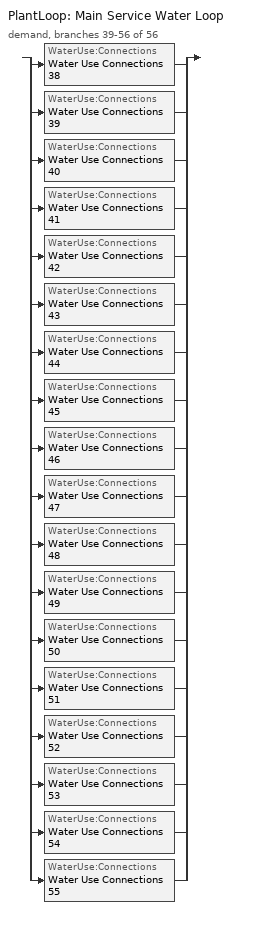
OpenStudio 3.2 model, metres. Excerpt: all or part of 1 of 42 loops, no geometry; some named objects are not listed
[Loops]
PlantLoop 'Main Service Water Loop'
 demand, branches 39-56 of 56: split
  | WaterUse:Connections 'Water Use Connections 38'
  | WaterUse:Connections 'Water Use Connections 39'
  | WaterUse:Connections 'Water Use Connections 40'
  | WaterUse:Connections 'Water Use Connections 41'
  | WaterUse:Connections 'Water Use Connections 42'
  | WaterUse:Connections 'Water Use Connections 43'
  | WaterUse:Connections 'Water Use Connections 44'
  | WaterUse:Connections 'Water Use Connections 45'
  | WaterUse:Connections 'Water Use Connections 46'
  | WaterUse:Connections 'Water Use Connections 47'
  | WaterUse:Connections 'Water Use Connections 48'
  | WaterUse:Connections 'Water Use Connections 49'
  | WaterUse:Connections 'Water Use Connections 50'
  | WaterUse:Connections 'Water Use Connections 51'
  | WaterUse:Connections 'Water Use Connections 52'
  | WaterUse:Connections 'Water Use Connections 53'
  | WaterUse:Connections 'Water Use Connections 54'
  | WaterUse:Connections 'Water Use Connections 55'
[WaterUse:Connections] Drain Water Heat Exchanger Type=None; Drain Water Heat Exchanger Destination=Plant
Name | Water Use Equipment Name 1
Water Use Connections 38 | Floor 2 exam 9 Service Water Use 0.01gal/min
Water Use Connections 39 | Floor 2 lounge Service Water Use 0.0gal/min
Water Use Connections 40 | Floor 2 nurse station 1 Service Water Use 0.0gal/min
Water Use Connections 41 | Floor 2 nurse station 2 Service Water Use 0.0gal/min
Water Use Connections 42 | Floor 2 office Service Water Use 0.02gal/min
Water Use Connections 43 | Floor 2 reception Service Water Use 0.07gal/min
Water Use Connections 44 | Floor 2 scheduling 1 Service Water Use 0.01gal/min
Water Use Connections 45 | Floor 2 scheduling 2 Service Water Use 0.01gal/min
Water Use Connections 46 | Floor 2 work Service Water Use 0.06gal/min
Water Use Connections 47 | Floor 2 x-ray Service Water Use 0.03gal/min
Water Use Connections 48 | Floor 3 dressing room Service Water Use 0.0gal/min
Water Use Connections 49 | Floor 3 humid Service Water Use 0.0gal/min
Water Use Connections 50 | Floor 3 lounge Service Water Use 0.04gal/min
Water Use Connections 51 | Floor 3 office Service Water Use 0.11gal/min
Water Use Connections 52 | Floor 3 physical therapy 1 Service Water Use 0.02gal/min
Water Use Connections 53 | Floor 3 physical therapy 2 Service Water Use 0.01gal/min
Water Use Connections 54 | Floor 3 treatment Service Water Use 0.02gal/min
Water Use Connections 55 | Floor 3 work Service Water Use 0.02gal/min
[WaterUse:Equipment:Definition]
Name | Peak Flow Rate {m3/s} | Target Temperature Schedule | Sensible Fraction Schedule | Latent Fraction Schedule
Floor 2 exam 9 Service Water Use Def 0.01gal/min | 8.79292e-07 | Schedule Ruleset 116 | Schedule Ruleset 114 | Schedule Ruleset 115
Floor 2 lounge Service Water Use Def 0.0gal/min | 2.36846e-07 | Schedule Ruleset 119 | Schedule Ruleset 117 | Schedule Ruleset 118
Floor 2 nurse station 1 Service Water Use Def 0.0gal/min | 1.66533e-07 | Schedule Ruleset 122 | Schedule Ruleset 120 | Schedule Ruleset 121
Floor 2 nurse station 2 Service Water Use Def 0.0gal/min | 1.99839e-07 | Schedule Ruleset 125 | Schedule Ruleset 123 | Schedule Ruleset 124
Floor 2 office Service Water Use Def 0.02gal/min | 1.24344e-06 | Schedule Ruleset 128 | Schedule Ruleset 126 | Schedule Ruleset 127
Floor 2 reception Service Water Use Def 0.07gal/min | 4.36981e-06 | Schedule Ruleset 131 | Schedule Ruleset 129 | Schedule Ruleset 130
Floor 2 scheduling 1 Service Water Use Def 0.01gal/min | 7.19421e-07 | Schedule Ruleset 134 | Schedule Ruleset 132 | Schedule Ruleset 133
Floor 2 scheduling 2 Service Water Use Def 0.01gal/min | 7.59389e-07 | Schedule Ruleset 137 | Schedule Ruleset 135 | Schedule Ruleset 136
Floor 2 work Service Water Use Def 0.06gal/min | 3.75253e-06 | Schedule Ruleset 140 | Schedule Ruleset 138 | Schedule Ruleset 139
Floor 2 x-ray Service Water Use Def 0.03gal/min | 1.99839e-06 | Schedule Ruleset 143 | Schedule Ruleset 141 | Schedule Ruleset 142
Floor 3 dressing room Service Water Use Def 0.0gal/min | 9.32582e-08 | Schedule Ruleset 146 | Schedule Ruleset 144 | Schedule Ruleset 145
Floor 3 humid Service Water Use Def 0.0gal/min | 2.39807e-07 | Schedule Ruleset 149 | Schedule Ruleset 147 | Schedule Ruleset 148
Floor 3 lounge Service Water Use Def 0.04gal/min | 2.24708e-06 | Schedule Ruleset 152 | Schedule Ruleset 150 | Schedule Ruleset 151
Floor 3 office Service Water Use Def 0.11gal/min | 6.74124e-06 | Schedule Ruleset 155 | Schedule Ruleset 153 | Schedule Ruleset 154
Floor 3 physical therapy 1 Service Water Use Def 0.02gal/min | 1.44328e-06 | Schedule Ruleset 158 | Schedule Ruleset 156 | Schedule Ruleset 157
Floor 3 physical therapy 2 Service Water Use Def 0.01gal/min | 6.57249e-07 | Schedule Ruleset 161 | Schedule Ruleset 159 | Schedule Ruleset 160
Floor 3 treatment Service Water Use Def 0.02gal/min | 1.05693e-06 | Schedule Ruleset 164 | Schedule Ruleset 162 | Schedule Ruleset 163
Floor 3 work Service Water Use Def 0.02gal/min | 1.27453e-06 | Schedule Ruleset 167 | Schedule Ruleset 165 | Schedule Ruleset 166
[WaterUse:Equipment]
Name | Water Use Equipment Definition | Space | Flow Rate Fraction Schedule
Floor 2 exam 9 Service Water Use 0.01gal/min | Floor 2 exam 9 Service Water Use Def 0.01gal/min | Floor 2 Exam 9 | NECB-C-Service Water Heating
Floor 2 lounge Service Water Use 0.0gal/min | Floor 2 lounge Service Water Use Def 0.0gal/min | Floor 2 Lounge | NECB-B-Service Water Heating
Floor 2 nurse station 1 Service Water Use 0.0gal/min | Floor 2 nurse station 1 Service Water Use Def 0.0gal/min | Floor 2 Nurse Station 1 | NECB-H-Service Water Heating
Floor 2 nurse station 2 Service Water Use 0.0gal/min | Floor 2 nurse station 2 Service Water Use Def 0.0gal/min | Floor 2 Nurse Station 2 | NECB-H-Service Water Heating
Floor 2 office Service Water Use 0.02gal/min | Floor 2 office Service Water Use Def 0.02gal/min | Floor 2 Office | NECB-A-Service Water Heating
Floor 2 reception Service Water Use 0.07gal/min | Floor 2 reception Service Water Use Def 0.07gal/min | Floor 2 Reception | NECB-C-Service Water Heating
Floor 2 scheduling 1 Service Water Use 0.01gal/min | Floor 2 scheduling 1 Service Water Use Def 0.01gal/min | Floor 2 Scheduling 1 | NECB-A-Service Water Heating
Floor 2 scheduling 2 Service Water Use 0.01gal/min | Floor 2 scheduling 2 Service Water Use Def 0.01gal/min | Floor 2 Scheduling 2 | NECB-A-Service Water Heating
Floor 2 work Service Water Use 0.06gal/min | Floor 2 work Service Water Use Def 0.06gal/min | Floor 2 Work | NECB-A-Service Water Heating
Floor 2 x-ray Service Water Use 0.03gal/min | Floor 2 x-ray Service Water Use Def 0.03gal/min | Floor 2 X-Ray | NECB-H-Service Water Heating
Floor 3 dressing room Service Water Use 0.0gal/min | Floor 3 dressing room Service Water Use Def 0.0gal/min | Floor 3 Dressing Room | NECB-A-Service Water Heating
Floor 3 humid Service Water Use 0.0gal/min | Floor 3 humid Service Water Use Def 0.0gal/min | Floor 3 Humid | NECB-A-Service Water Heating
Floor 3 lounge Service Water Use 0.04gal/min | Floor 3 lounge Service Water Use Def 0.04gal/min | Floor 3 Lounge | NECB-B-Service Water Heating
Floor 3 office Service Water Use 0.11gal/min | Floor 3 office Service Water Use Def 0.11gal/min | Floor 3 Office | NECB-A-Service Water Heating
Floor 3 physical therapy 1 Service Water Use 0.02gal/min | Floor 3 physical therapy 1 Service Water Use Def 0.02gal/min | Floor 3 Physical Therapy 1 | NECB-C-Service Water Heating
Floor 3 physical therapy 2 Service Water Use 0.01gal/min | Floor 3 physical therapy 2 Service Water Use Def 0.01gal/min | Floor 3 Physical Therapy 2 | NECB-C-Service Water Heating
Floor 3 treatment Service Water Use 0.02gal/min | Floor 3 treatment Service Water Use Def 0.02gal/min | Floor 3 Treatment | NECB-C-Service Water Heating
Floor 3 work Service Water Use 0.02gal/min | Floor 3 work Service Water Use Def 0.02gal/min | Floor 3 Work | NECB-A-Service Water Heating
[Schedule:Ruleset]
Name | Default Day Schedule
NECB-H-Service Water Heating | NECB-H-Service Water Heating Default
NECB-B-Service Water Heating | NECB-B-Service Water Heating Default
NECB-C-Service Water Heating | NECB-C-Service Water Heating Default
NECB-A-Service Water Heating | NECB-A-Service Water Heating Default
Schedule Ruleset 114 | Schedule Day 119
Schedule Ruleset 115 | Schedule Day 120
Schedule Ruleset 116 | Schedule Day 121
Schedule Ruleset 117 | Schedule Day 122
Schedule Ruleset 118 | Schedule Day 123
Schedule Ruleset 119 | Schedule Day 124
Schedule Ruleset 120 | Schedule Day 125
Schedule Ruleset 121 | Schedule Day 126
Schedule Ruleset 122 | Schedule Day 127
Schedule Ruleset 123 | Schedule Day 128
Schedule Ruleset 124 | Schedule Day 129
Schedule Ruleset 125 | Schedule Day 130
Schedule Ruleset 126 | Schedule Day 131
Schedule Ruleset 127 | Schedule Day 132
Schedule Ruleset 128 | Schedule Day 133
Schedule Ruleset 129 | Schedule Day 134
Schedule Ruleset 130 | Schedule Day 135
Schedule Ruleset 131 | Schedule Day 136
Schedule Ruleset 132 | Schedule Day 137
Schedule Ruleset 133 | Schedule Day 138
Schedule Ruleset 134 | Schedule Day 139
Schedule Ruleset 135 | Schedule Day 140
Schedule Ruleset 136 | Schedule Day 141
Schedule Ruleset 137 | Schedule Day 142
Schedule Ruleset 138 | Schedule Day 143
Schedule Ruleset 139 | Schedule Day 144
Schedule Ruleset 140 | Schedule Day 145
Schedule Ruleset 141 | Schedule Day 146
Schedule Ruleset 142 | Schedule Day 147
Schedule Ruleset 143 | Schedule Day 148
Schedule Ruleset 144 | Schedule Day 149
Schedule Ruleset 145 | Schedule Day 150
Schedule Ruleset 146 | Schedule Day 151
Schedule Ruleset 147 | Schedule Day 152
Schedule Ruleset 148 | Schedule Day 153
Schedule Ruleset 149 | Schedule Day 154
Schedule Ruleset 150 | Schedule Day 155
Schedule Ruleset 151 | Schedule Day 156
Schedule Ruleset 152 | Schedule Day 157
Schedule Ruleset 153 | Schedule Day 158
Schedule Ruleset 154 | Schedule Day 159
Schedule Ruleset 155 | Schedule Day 160
Schedule Ruleset 156 | Schedule Day 161
Schedule Ruleset 157 | Schedule Day 162
Schedule Ruleset 158 | Schedule Day 163
Schedule Ruleset 159 | Schedule Day 164
Schedule Ruleset 160 | Schedule Day 165
Schedule Ruleset 161 | Schedule Day 166
Schedule Ruleset 162 | Schedule Day 167
Schedule Ruleset 163 | Schedule Day 168
Schedule Ruleset 164 | Schedule Day 169
Schedule Ruleset 165 | Schedule Day 170
Schedule Ruleset 166 | Schedule Day 171
Schedule Ruleset 167 | Schedule Day 172
[Schedule:Day]
NECB-H-Service Water Heating Default; NECB-H-Service Water Heating Default|Wkdy Day; NECB-H-Service Water Heating Sat Day; NECB-H-Service Water Heating Sun|Hol Day: 24, 0, 0.9
NECB-B-Service Water Heating Default; NECB-B-Service Water Heating Default|Wkdy Day: 1, 0, 0.6, 2, 0, 0.5, 9, 0, 0.05, 11, 0, 0.7, 12, 0, 0.4, 13, 0, 0.5, 15, 0, 0.6, 16, 0, 0.4, 18, 0, 0.3, 19, 0, 0.4, 20, 0, 0.5, 22, 0, 0.8, 24, 0, 0.9
NECB-B-Service Water Heating Sat Day: 1, 0, 0.7, 2, 0, 0.6, 9, 0, 0.05, 11, 0, 0.7, 12, 0, 0.4, 13, 0, 0.5, 15, 0, 0.6, 16, 0, 0.4, 18, 0, 0.3, 19, 0, 0.4, 20, 0, 0.5, 22, 0, 0.8, 24, 0, 0.9
NECB-B-Service Water Heating Sun|Hol Day: 1, 0, 0.5, 2, 0, 0.6, 9, 0, 0.05, 11, 0, 0.7, 12, 0, 0.4, 13, 0, 0.5, 15, 0, 0.6, 16, 0, 0.4, 18, 0, 0.3, 19, 0, 0.4, 20, 0, 0.5, 22, 0, 0.8, 24, 0, 0.5
NECB-C-Service Water Heating Default; NECB-C-Service Water Heating Default|Wkdy Day: 8, 0, 0.05, 9, 0, 0.1, 10, 0, 0.2, 11, 0, 0.3, 12, 0, 0.4, 16, 0, 0.8, 17, 0, 0.6, 18, 0, 0.4, 19, 0, 0.3, 21, 0, 0.2, 24, 0, 0.05
NECB-C-Service Water Heating Sat Day: 8, 0, 0.05, 9, 0, 0.1, 10, 0, 0.2, 11, 0, 0.3, 12, 0, 0.5, 16, 0, 0.9, 17, 0, 0.7, 18, 0, 0.5, 19, 0, 0.3, 21, 0, 0.2, 24, 0, 0.05
NECB-C-Service Water Heating Sun|Hol Day: 8, 0, 0.05, 9, 0, 0.1, 10, 0, 0.2, 11, 0, 0.3, 12, 0, 0.5, 17, 0, 0.9, 18, 0, 0.5, 19, 0, 0.3, 24, 0, 0.05
NECB-A-Service Water Heating Default; NECB-A-Service Water Heating Default|Wkdy Day: 7, 0, 0.05, 8, 0, 0.1, 10, 0, 0.5, 16, 0, 0.9, 17, 0, 0.7, 18, 0, 0.5, 19, 0, 0.3, 22, 0, 0.2, 24, 0, 0.05
NECB-A-Service Water Heating Sat Day; NECB-A-Service Water Heating Sun|Hol Day; Schedule Day 120; Schedule Day 123; Schedule Day 126; Schedule Day 129; Schedule Day 132; Schedule Day 135; Schedule Day 138; Schedule Day 141; Schedule Day 144; Schedule Day 147; Schedule Day 150; Schedule Day 153; Schedule Day 156; Schedule Day 159; Schedule Day 162; Schedule Day 165; Schedule Day 168; Schedule Day 171: 24, 0, 0.05
Schedule Day 119; Schedule Day 122; Schedule Day 125; Schedule Day 128; Schedule Day 131; Schedule Day 134; Schedule Day 137; Schedule Day 140; Schedule Day 143; Schedule Day 146; Schedule Day 149; Schedule Day 152; Schedule Day 155; Schedule Day 158; Schedule Day 161; Schedule Day 164; Schedule Day 167; Schedule Day 170: 24, 0, 0.2
Schedule Day 121; Schedule Day 124; Schedule Day 127; Schedule Day 130; Schedule Day 133; Schedule Day 136; Schedule Day 139; Schedule Day 142; Schedule Day 145; Schedule Day 148; Schedule Day 151; Schedule Day 154; Schedule Day 157; Schedule Day 160; Schedule Day 163; Schedule Day 166; Schedule Day 169; Schedule Day 172: 24, 0, 60
[Schedule:Rule] Date Specification Type=DateRange; Start Month=1; Start Day=1; End Month=12; End Day=31
Name | Schedule Ruleset | Rule Order | Day Schedule | Apply Monday | Apply Tuesday | Apply Wednesday | Apply Thursday | Apply Friday | Apply Saturday | Apply Sunday
Schedule Rule 95 | NECB-H-Service Water Heating | 2 | NECB-H-Service Water Heating Default|Wkdy Day | Yes | Yes | Yes | Yes | Yes
Schedule Rule 96 | NECB-H-Service Water Heating | 1 | NECB-H-Service Water Heating Sat Day |  |  |  |  |  | Yes
Schedule Rule 97 | NECB-H-Service Water Heating | 0 | NECB-H-Service Water Heating Sun|Hol Day |  |  |  |  |  |  | Yes
Schedule Rule 98 | NECB-B-Service Water Heating | 2 | NECB-B-Service Water Heating Default|Wkdy Day | Yes | Yes | Yes | Yes | Yes
Schedule Rule 99 | NECB-B-Service Water Heating | 1 | NECB-B-Service Water Heating Sat Day |  |  |  |  |  | Yes
Schedule Rule 100 | NECB-B-Service Water Heating | 0 | NECB-B-Service Water Heating Sun|Hol Day |  |  |  |  |  |  | Yes
Schedule Rule 101 | NECB-C-Service Water Heating | 2 | NECB-C-Service Water Heating Default|Wkdy Day | Yes | Yes | Yes | Yes | Yes
Schedule Rule 102 | NECB-C-Service Water Heating | 1 | NECB-C-Service Water Heating Sat Day |  |  |  |  |  | Yes
Schedule Rule 103 | NECB-C-Service Water Heating | 0 | NECB-C-Service Water Heating Sun|Hol Day |  |  |  |  |  |  | Yes
Schedule Rule 104 | NECB-A-Service Water Heating | 2 | NECB-A-Service Water Heating Default|Wkdy Day | Yes | Yes | Yes | Yes | Yes
Schedule Rule 105 | NECB-A-Service Water Heating | 1 | NECB-A-Service Water Heating Sat Day |  |  |  |  |  | Yes
Schedule Rule 106 | NECB-A-Service Water Heating | 0 | NECB-A-Service Water Heating Sun|Hol Day |  |  |  |  |  |  | Yes
